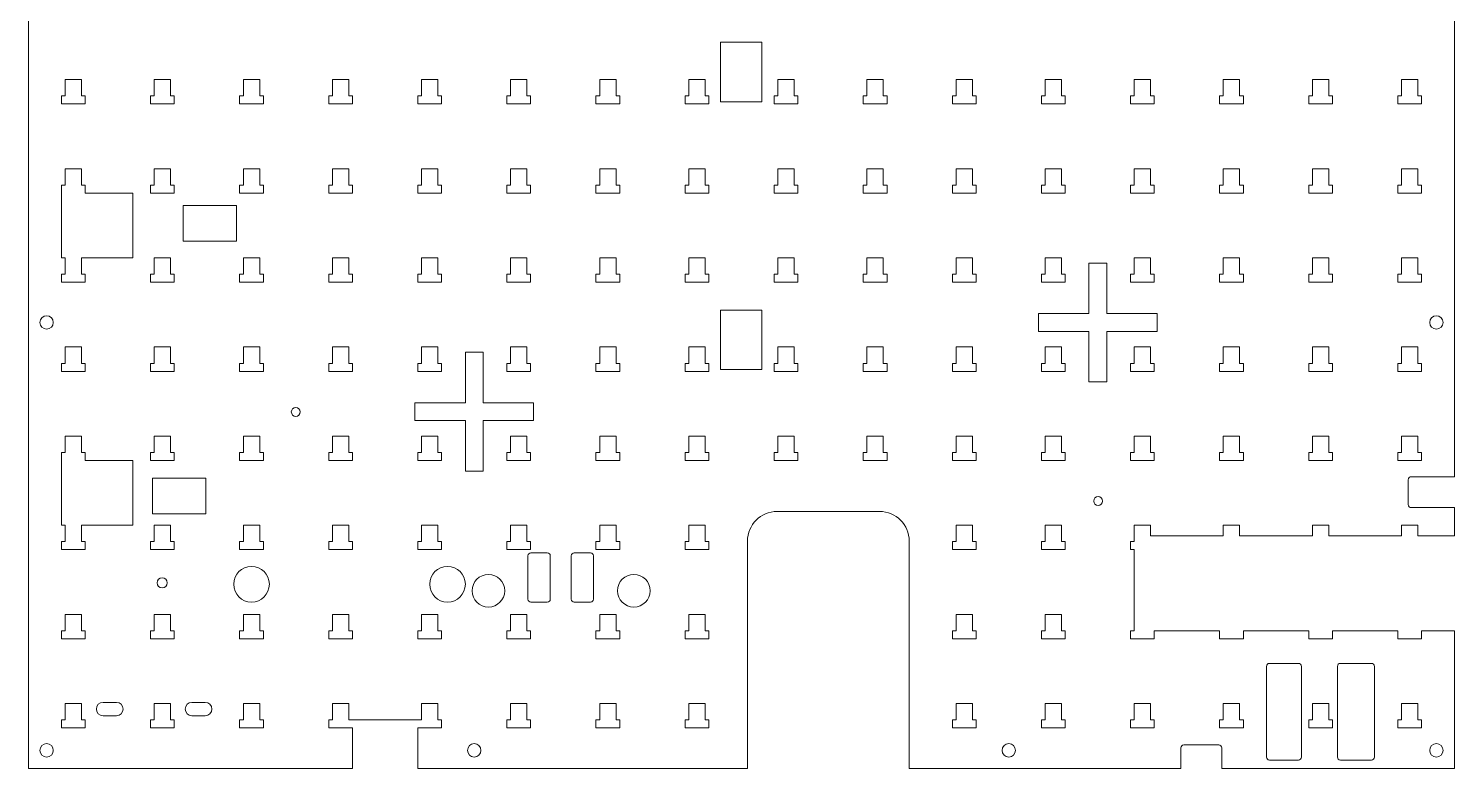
# Model space of a CAD drawing. Header units: millimetres. Extents: x 81 to 1057, y 169 to 680.
# Drawn here: x 576.4 to 1056.6, y 197.4 to 446.4 of the extents above; entities that cross this region are included whole.
import ezdxf

# ---------------------------------------------------------------- set-up
doc = ezdxf.new("R2010")
doc.units = ezdxf.units.MM

msp = doc.modelspace()

# ---------------------------------------------------------------- linework, layer by layer
at = {"color": 7, "linetype": 'Continuous', "lineweight": 15}
for p, q in [((576.433, 677.563), (576.433, 197.363)), ((1056.633, 295.543), (1056.633, 677.563)), ((823.433, 441.779), (809.433, 441.779)), ((809.433, 441.779), (809.433, 421.779)), ((823.433, 421.779), (823.433, 441.779)), ((588.783, 429.213), (594.283, 429.213)), ((588.783, 429.213), (588.783, 423.713)), ((594.283, 429.213), (594.283, 423.713)), ((618.783, 429.213), (624.283, 429.213)), ((618.783, 429.213), (618.783, 423.713)), ((624.283, 429.213), (624.283, 423.713)), ((648.783, 429.213), (654.283, 429.213)), ((648.783, 429.213), (648.783, 423.713)), ((654.283, 429.213), (654.283, 423.713)), ((678.783, 429.213), (684.283, 429.213)), ((678.783, 429.213), (678.783, 423.713)), ((684.283, 429.213), (684.283, 423.713)), ((708.783, 429.213), (714.283, 429.213)), ((708.783, 429.213), (708.783, 423.713)), ((714.283, 429.213), (714.283, 423.713)), ((738.783, 429.213), (744.283, 429.213)), ((738.783, 429.213), (738.783, 423.713)), ((744.283, 429.213), (744.283, 423.713)), ((768.783, 429.213), (774.283, 429.213)), ((768.783, 429.213), (768.783, 423.713)), ((774.283, 429.213), (774.283, 423.713)), ((798.783, 429.213), (804.283, 429.213)), ((798.783, 429.213), (798.783, 423.713)), ((804.283, 429.213), (804.283, 423.713)), ((828.783, 429.213), (834.283, 429.213)), ((828.783, 429.213), (828.783, 423.713)), ((834.283, 429.213), (834.283, 423.713)), ((858.783, 429.213), (864.283, 429.213)), ((858.783, 429.213), (858.783, 423.713)), ((864.283, 429.213), (864.283, 423.713)), ((888.783, 429.213), (894.283, 429.213)), ((888.783, 429.213), (888.783, 423.713)), ((894.283, 429.213), (894.283, 423.713)), ((918.783, 429.213), (924.283, 429.213)), ((918.783, 429.213), (918.783, 423.713)), ((924.283, 429.213), (924.283, 423.713)), ((948.783, 429.213), (954.283, 429.213)), ((948.783, 429.213), (948.783, 423.713)), ((954.283, 429.213), (954.283, 423.713)), ((978.783, 429.213), (984.283, 429.213)), ((978.783, 429.213), (978.783, 423.713)), ((984.283, 429.213), (984.283, 423.713)), ((1008.783, 429.213), (1014.283, 429.213)), ((1008.783, 429.213), (1008.783, 423.713)), ((1014.283, 429.213), (1014.283, 423.713)), ((1038.783, 429.213), (1044.283, 429.213)), ((1038.783, 429.213), (1038.783, 423.713)), ((1044.283, 429.213), (1044.283, 423.713)), ((587.533, 423.713), (588.783, 423.713)), ((587.533, 423.713), (587.533, 421.013)), ((594.283, 423.713), (595.533, 423.713)), ((595.533, 423.713), (595.533, 421.013)), ((617.533, 423.713), (618.783, 423.713)), ((617.533, 423.713), (617.533, 421.013)), ((624.283, 423.713), (625.533, 423.713)), ((625.533, 423.713), (625.533, 421.013)), ((647.533, 423.713), (648.783, 423.713)), ((647.533, 423.713), (647.533, 421.013)), ((654.283, 423.713), (655.533, 423.713)), ((655.533, 423.713), (655.533, 421.013)), ((677.533, 423.713), (678.783, 423.713)), ((677.533, 423.713), (677.533, 421.013)), ((684.283, 423.713), (685.533, 423.713)), ((685.533, 423.713), (685.533, 421.013)), ((707.533, 423.713), (708.783, 423.713)), ((707.533, 423.713), (707.533, 421.013)), ((714.283, 423.713), (715.533, 423.713)), ((715.533, 423.713), (715.533, 421.013)), ((737.533, 423.713), (738.783, 423.713)), ((737.533, 423.713), (737.533, 421.013)), ((744.283, 423.713), (745.533, 423.713)), ((745.533, 423.713), (745.533, 421.013)), ((767.533, 423.713), (768.783, 423.713)), ((767.533, 423.713), (767.533, 421.013)), ((774.283, 423.713), (775.533, 423.713)), ((775.533, 423.713), (775.533, 421.013)), ((797.533, 423.713), (798.783, 423.713)), ((797.533, 423.713), (797.533, 421.013)), ((804.283, 423.713), (805.533, 423.713)), ((805.533, 423.713), (805.533, 421.013)), ((827.533, 423.713), (828.783, 423.713)), ((827.533, 423.713), (827.533, 421.013)), ((834.283, 423.713), (835.533, 423.713)), ((835.533, 423.713), (835.533, 421.013)), ((857.533, 423.713), (858.783, 423.713)), ((857.533, 423.713), (857.533, 421.013)), ((864.283, 423.713), (865.533, 423.713)), ((865.533, 423.713), (865.533, 421.013)), ((887.533, 423.713), (888.783, 423.713)), ((887.533, 423.713), (887.533, 421.013)), ((894.283, 423.713), (895.533, 423.713)), ((895.533, 423.713), (895.533, 421.013)), ((917.533, 423.713), (918.783, 423.713)), ((917.533, 423.713), (917.533, 421.013)), ((924.283, 423.713), (925.533, 423.713)), ((925.533, 423.713), (925.533, 421.013)), ((947.533, 423.713), (948.783, 423.713)), ((947.533, 423.713), (947.533, 421.013)), ((954.283, 423.713), (955.533, 423.713)), ((955.533, 423.713), (955.533, 421.013)), ((977.533, 423.713), (978.783, 423.713)), ((977.533, 423.713), (977.533, 421.013)), ((984.283, 423.713), (985.533, 423.713)), ((985.533, 423.713), (985.533, 421.013)), ((1007.533, 423.713), (1008.783, 423.713)), ((1007.533, 423.713), (1007.533, 421.013)), ((1014.283, 423.713), (1015.533, 423.713)), ((1015.533, 423.713), (1015.533, 421.013)), ((1037.533, 423.713), (1038.783, 423.713)), ((1037.533, 423.713), (1037.533, 421.013)), ((1044.283, 423.713), (1045.533, 423.713)), ((1045.533, 423.713), (1045.533, 421.013)), ((587.533, 421.013), (595.533, 421.013)), ((617.533, 421.013), (625.533, 421.013)), ((647.533, 421.013), (655.533, 421.013)), ((677.533, 421.013), (685.533, 421.013)), ((707.533, 421.013), (715.533, 421.013)), ((737.533, 421.013), (745.533, 421.013)), ((767.533, 421.013), (775.533, 421.013)), ((797.533, 421.013), (805.533, 421.013)), ((809.433, 421.779), (823.433, 421.779)), ((827.533, 421.013), (835.533, 421.013)), ((857.533, 421.013), (865.533, 421.013)), ((887.533, 421.013), (895.533, 421.013)), ((917.533, 421.013), (925.533, 421.013)), ((947.533, 421.013), (955.533, 421.013)), ((977.533, 421.013), (985.533, 421.013)), ((1007.533, 421.013), (1015.533, 421.013)), ((1037.533, 421.013), (1045.533, 421.013)), ((588.783, 399.213), (594.283, 399.213)), ((588.783, 399.213), (588.783, 393.713)), ((594.283, 399.213), (594.283, 393.713)), ((618.783, 399.213), (624.283, 399.213)), ((618.783, 399.213), (618.783, 393.713)), ((624.283, 399.213), (624.283, 393.713)), ((648.783, 399.213), (654.283, 399.213)), ((648.783, 399.213), (648.783, 393.713)), ((654.283, 399.213), (654.283, 393.713)), ((678.783, 399.213), (684.283, 399.213)), ((678.783, 399.213), (678.783, 393.713)), ((684.283, 399.213), (684.283, 393.713)), ((708.783, 399.213), (714.283, 399.213)), ((708.783, 399.213), (708.783, 393.713)), ((714.283, 399.213), (714.283, 393.713)), ((738.783, 399.213), (744.283, 399.213)), ((738.783, 399.213), (738.783, 393.713)), ((744.283, 399.213), (744.283, 393.713)), ((768.783, 399.213), (774.283, 399.213)), ((768.783, 399.213), (768.783, 393.713)), ((774.283, 399.213), (774.283, 393.713)), ((798.783, 399.213), (804.283, 399.213)), ((798.783, 399.213), (798.783, 393.713)), ((804.283, 399.213), (804.283, 393.713)), ((828.783, 399.213), (834.283, 399.213)), ((828.783, 399.213), (828.783, 393.713)), ((834.283, 399.213), (834.283, 393.713)), ((858.783, 399.213), (864.283, 399.213)), ((858.783, 399.213), (858.783, 393.713)), ((864.283, 399.213), (864.283, 393.713)), ((888.783, 399.213), (894.283, 399.213)), ((888.783, 399.213), (888.783, 393.713)), ((894.283, 399.213), (894.283, 393.713)), ((918.783, 399.213), (924.283, 399.213)), ((918.783, 399.213), (918.783, 393.713)), ((924.283, 399.213), (924.283, 393.713)), ((948.783, 399.213), (954.283, 399.213)), ((948.783, 399.213), (948.783, 393.713)), ((954.283, 399.213), (954.283, 393.713)), ((978.783, 399.213), (984.283, 399.213)), ((978.783, 399.213), (978.783, 393.713)), ((984.283, 399.213), (984.283, 393.713)), ((1008.783, 399.213), (1014.283, 399.213)), ((1008.783, 399.213), (1008.783, 393.713)), ((1014.283, 399.213), (1014.283, 393.713)), ((1038.783, 399.213), (1044.283, 399.213)), ((1038.783, 399.213), (1038.783, 393.713)), ((1044.283, 399.213), (1044.283, 393.713)), ((587.533, 393.713), (588.783, 393.713)), ((587.533, 393.713), (587.533, 369.213)), ((594.283, 393.713), (595.533, 393.713)), ((595.533, 393.713), (595.533, 391.013)), ((611.533, 391.013), (595.533, 391.013)), ((611.533, 369.213), (611.533, 391.013)), ((617.533, 393.713), (618.783, 393.713)), ((617.533, 393.713), (617.533, 391.013)), ((617.533, 391.013), (625.533, 391.013)), ((624.283, 393.713), (625.533, 393.713)), ((625.533, 393.713), (625.533, 391.013)), ((647.533, 393.713), (648.783, 393.713)), ((647.533, 393.713), (647.533, 391.013)), ((647.533, 391.013), (655.533, 391.013)), ((654.283, 393.713), (655.533, 393.713)), ((655.533, 393.713), (655.533, 391.013)), ((677.533, 393.713), (678.783, 393.713)), ((677.533, 393.713), (677.533, 391.013)), ((677.533, 391.013), (685.533, 391.013)), ((684.283, 393.713), (685.533, 393.713)), ((685.533, 393.713), (685.533, 391.013)), ((707.533, 393.713), (708.783, 393.713)), ((707.533, 393.713), (707.533, 391.013)), ((707.533, 391.013), (715.533, 391.013)), ((714.283, 393.713), (715.533, 393.713)), ((715.533, 393.713), (715.533, 391.013)), ((737.533, 393.713), (738.783, 393.713)), ((737.533, 393.713), (737.533, 391.013)), ((737.533, 391.013), (745.533, 391.013)), ((744.283, 393.713), (745.533, 393.713)), ((745.533, 393.713), (745.533, 391.013)), ((767.533, 393.713), (768.783, 393.713)), ((767.533, 393.713), (767.533, 391.013)), ((767.533, 391.013), (775.533, 391.013)), ((774.283, 393.713), (775.533, 393.713)), ((775.533, 393.713), (775.533, 391.013)), ((797.533, 393.713), (798.783, 393.713)), ((797.533, 393.713), (797.533, 391.013)), ((797.533, 391.013), (805.533, 391.013)), ((804.283, 393.713), (805.533, 393.713)), ((805.533, 393.713), (805.533, 391.013)), ((827.533, 393.713), (828.783, 393.713)), ((827.533, 393.713), (827.533, 391.013)), ((827.533, 391.013), (835.533, 391.013)), ((834.283, 393.713), (835.533, 393.713)), ((835.533, 393.713), (835.533, 391.013)), ((857.533, 393.713), (858.783, 393.713)), ((857.533, 393.713), (857.533, 391.013)), ((857.533, 391.013), (865.533, 391.013)), ((864.283, 393.713), (865.533, 393.713)), ((865.533, 393.713), (865.533, 391.013)), ((887.533, 393.713), (888.783, 393.713)), ((887.533, 393.713), (887.533, 391.013)), ((887.533, 391.013), (895.533, 391.013)), ((894.283, 393.713), (895.533, 393.713)), ((895.533, 393.713), (895.533, 391.013)), ((917.533, 393.713), (918.783, 393.713)), ((917.533, 393.713), (917.533, 391.013)), ((917.533, 391.013), (925.533, 391.013)), ((924.283, 393.713), (925.533, 393.713)), ((925.533, 393.713), (925.533, 391.013)), ((947.533, 393.713), (948.783, 393.713)), ((947.533, 393.713), (947.533, 391.013)), ((947.533, 391.013), (955.533, 391.013)), ((954.283, 393.713), (955.533, 393.713)), ((955.533, 393.713), (955.533, 391.013)), ((977.533, 393.713), (978.783, 393.713)), ((977.533, 393.713), (977.533, 391.013)), ((977.533, 391.013), (985.533, 391.013)), ((984.283, 393.713), (985.533, 393.713)), ((985.533, 393.713), (985.533, 391.013)), ((1007.533, 393.713), (1008.783, 393.713)), ((1007.533, 393.713), (1007.533, 391.013)), ((1007.533, 391.013), (1015.533, 391.013)), ((1014.283, 393.713), (1015.533, 393.713)), ((1015.533, 393.713), (1015.533, 391.013)), ((1037.533, 393.713), (1038.783, 393.713)), ((1037.533, 393.713), (1037.533, 391.013)), ((1037.533, 391.013), (1045.533, 391.013)), ((1044.283, 393.713), (1045.533, 393.713)), ((1045.533, 393.713), (1045.533, 391.013)), ((646.526, 386.873), (628.526, 386.873)), ((628.526, 386.873), (628.526, 374.873)), ((646.526, 374.873), (646.526, 386.873)), ((628.526, 374.873), (646.526, 374.873)), ((587.533, 369.213), (588.783, 369.213)), ((588.783, 369.213), (588.783, 363.713)), ((594.283, 369.213), (594.283, 363.713)), ((594.283, 369.213), (611.533, 369.213)), ((618.783, 369.213), (624.283, 369.213)), ((618.783, 369.213), (618.783, 363.713)), ((624.283, 369.213), (624.283, 363.713)), ((648.783, 369.213), (654.283, 369.213)), ((648.783, 369.213), (648.783, 363.713)), ((654.283, 369.213), (654.283, 363.713)), ((678.783, 369.213), (684.283, 369.213)), ((678.783, 369.213), (678.783, 363.713)), ((684.283, 369.213), (684.283, 363.713)), ((708.783, 369.213), (714.283, 369.213)), ((708.783, 369.213), (708.783, 363.713)), ((714.283, 369.213), (714.283, 363.713)), ((738.783, 369.213), (744.283, 369.213)), ((738.783, 369.213), (738.783, 363.713)), ((744.283, 369.213), (744.283, 363.713)), ((768.783, 369.213), (774.283, 369.213)), ((768.783, 369.213), (768.783, 363.713)), ((774.283, 369.213), (774.283, 363.713)), ((798.783, 369.213), (804.283, 369.213)), ((798.783, 369.213), (798.783, 363.713)), ((804.283, 369.213), (804.283, 363.713)), ((828.783, 369.213), (834.283, 369.213)), ((828.783, 369.213), (828.783, 363.713)), ((834.283, 369.213), (834.283, 363.713)), ((858.783, 369.213), (864.283, 369.213)), ((858.783, 369.213), (858.783, 363.713)), ((864.283, 369.213), (864.283, 363.713)), ((888.783, 369.213), (894.283, 369.213)), ((888.783, 369.213), (888.783, 363.713)), ((894.283, 369.213), (894.283, 363.713)), ((918.783, 369.213), (924.283, 369.213)), ((918.783, 369.213), (918.783, 363.713)), ((924.283, 369.213), (924.283, 363.713)), ((939.533, 367.463), (933.533, 367.463)), ((933.533, 367.463), (933.533, 350.463)), ((939.533, 350.463), (939.533, 367.463)), ((948.783, 369.213), (954.283, 369.213)), ((948.783, 369.213), (948.783, 363.713)), ((954.283, 369.213), (954.283, 363.713)), ((978.783, 369.213), (984.283, 369.213)), ((978.783, 369.213), (978.783, 363.713)), ((984.283, 369.213), (984.283, 363.713)), ((1008.783, 369.213), (1014.283, 369.213)), ((1008.783, 369.213), (1008.783, 363.713)), ((1014.283, 369.213), (1014.283, 363.713)), ((1038.783, 369.213), (1044.283, 369.213)), ((1038.783, 369.213), (1038.783, 363.713)), ((1044.283, 369.213), (1044.283, 363.713)), ((587.533, 363.713), (588.783, 363.713)), ((587.533, 363.713), (587.533, 361.013)), ((587.533, 361.013), (595.533, 361.013)), ((594.283, 363.713), (595.533, 363.713)), ((595.533, 363.713), (595.533, 361.013)), ((617.533, 363.713), (618.783, 363.713)), ((617.533, 363.713), (617.533, 361.013)), ((617.533, 361.013), (625.533, 361.013)), ((624.283, 363.713), (625.533, 363.713)), ((625.533, 363.713), (625.533, 361.013)), ((647.533, 363.713), (648.783, 363.713)), ((647.533, 363.713), (647.533, 361.013)), ((647.533, 361.013), (655.533, 361.013)), ((654.283, 363.713), (655.533, 363.713)), ((655.533, 363.713), (655.533, 361.013)), ((677.533, 363.713), (678.783, 363.713)), ((677.533, 363.713), (677.533, 361.013)), ((677.533, 361.013), (685.533, 361.013)), ((684.283, 363.713), (685.533, 363.713)), ((685.533, 363.713), (685.533, 361.013)), ((707.533, 363.713), (708.783, 363.713)), ((707.533, 363.713), (707.533, 361.013)), ((707.533, 361.013), (715.533, 361.013)), ((714.283, 363.713), (715.533, 363.713)), ((715.533, 363.713), (715.533, 361.013)), ((737.533, 363.713), (738.783, 363.713)), ((737.533, 363.713), (737.533, 361.013)), ((737.533, 361.013), (745.533, 361.013)), ((744.283, 363.713), (745.533, 363.713)), ((745.533, 363.713), (745.533, 361.013)), ((767.533, 363.713), (768.783, 363.713)), ((767.533, 363.713), (767.533, 361.013)), ((767.533, 361.013), (775.533, 361.013)), ((774.283, 363.713), (775.533, 363.713)), ((775.533, 363.713), (775.533, 361.013)), ((797.533, 363.713), (798.783, 363.713)), ((797.533, 363.713), (797.533, 361.013)), ((797.533, 361.013), (805.533, 361.013)), ((804.283, 363.713), (805.533, 363.713)), ((805.533, 363.713), (805.533, 361.013)), ((827.533, 363.713), (828.783, 363.713)), ((827.533, 363.713), (827.533, 361.013)), ((827.533, 361.013), (835.533, 361.013)), ((834.283, 363.713), (835.533, 363.713)), ((835.533, 363.713), (835.533, 361.013)), ((857.533, 363.713), (858.783, 363.713)), ((857.533, 363.713), (857.533, 361.013)), ((857.533, 361.013), (865.533, 361.013)), ((864.283, 363.713), (865.533, 363.713)), ((865.533, 363.713), (865.533, 361.013)), ((887.533, 363.713), (888.783, 363.713)), ((887.533, 363.713), (887.533, 361.013)), ((887.533, 361.013), (895.533, 361.013)), ((894.283, 363.713), (895.533, 363.713)), ((895.533, 363.713), (895.533, 361.013)), ((917.533, 363.713), (918.783, 363.713)), ((917.533, 363.713), (917.533, 361.013)), ((917.533, 361.013), (925.533, 361.013)), ((924.283, 363.713), (925.533, 363.713)), ((925.533, 363.713), (925.533, 361.013)), ((947.533, 363.713), (948.783, 363.713)), ((947.533, 363.713), (947.533, 361.013)), ((947.533, 361.013), (955.533, 361.013)), ((954.283, 363.713), (955.533, 363.713)), ((955.533, 363.713), (955.533, 361.013)), ((977.533, 363.713), (978.783, 363.713)), ((977.533, 363.713), (977.533, 361.013)), ((977.533, 361.013), (985.533, 361.013)), ((984.283, 363.713), (985.533, 363.713)), ((985.533, 363.713), (985.533, 361.013)), ((1007.533, 363.713), (1008.783, 363.713)), ((1007.533, 363.713), (1007.533, 361.013)), ((1007.533, 361.013), (1015.533, 361.013)), ((1014.283, 363.713), (1015.533, 363.713)), ((1015.533, 363.713), (1015.533, 361.013)), ((1037.533, 363.713), (1038.783, 363.713)), ((1037.533, 363.713), (1037.533, 361.013)), ((1037.533, 361.013), (1045.533, 361.013)), ((1044.283, 363.713), (1045.533, 363.713)), ((1045.533, 363.713), (1045.533, 361.013)), ((823.433, 351.609), (809.433, 351.609)), ((809.433, 351.609), (809.433, 331.609)), ((823.433, 331.609), (823.433, 351.609)), ((933.533, 350.463), (916.533, 350.463)), ((916.533, 350.463), (916.533, 344.463)), ((956.533, 350.463), (939.533, 350.463)), ((956.533, 344.463), (956.533, 350.463)), ((916.533, 344.463), (933.533, 344.463)), ((933.533, 344.463), (933.533, 327.463)), ((939.533, 327.463), (939.533, 344.463)), ((939.533, 344.463), (956.533, 344.463)), ((588.783, 339.213), (594.283, 339.213)), ((588.783, 339.213), (588.783, 333.713)), ((594.283, 339.213), (594.283, 333.713)), ((618.783, 339.213), (624.283, 339.213)), ((618.783, 339.213), (618.783, 333.713)), ((624.283, 339.213), (624.283, 333.713)), ((648.783, 339.213), (654.283, 339.213)), ((648.783, 339.213), (648.783, 333.713)), ((654.283, 339.213), (654.283, 333.713)), ((678.783, 339.213), (684.283, 339.213)), ((678.783, 339.213), (678.783, 333.713)), ((684.283, 339.213), (684.283, 333.713)), ((708.783, 339.213), (714.283, 339.213)), ((708.783, 339.213), (708.783, 333.713)), ((714.283, 339.213), (714.283, 333.713)), ((729.533, 337.463), (723.533, 337.463)), ((723.533, 337.463), (723.533, 320.463)), ((729.533, 320.463), (729.533, 337.463)), ((738.783, 339.213), (744.283, 339.213)), ((738.783, 339.213), (738.783, 333.713)), ((744.283, 339.213), (744.283, 333.713)), ((768.783, 339.213), (774.283, 339.213)), ((768.783, 339.213), (768.783, 333.713)), ((774.283, 339.213), (774.283, 333.713)), ((798.783, 339.213), (804.283, 339.213)), ((798.783, 339.213), (798.783, 333.713)), ((804.283, 339.213), (804.283, 333.713)), ((828.783, 339.213), (834.283, 339.213)), ((828.783, 339.213), (828.783, 333.713)), ((834.283, 339.213), (834.283, 333.713)), ((858.783, 339.213), (864.283, 339.213)), ((858.783, 339.213), (858.783, 333.713)), ((864.283, 339.213), (864.283, 333.713)), ((888.783, 339.213), (894.283, 339.213)), ((888.783, 339.213), (888.783, 333.713)), ((894.283, 339.213), (894.283, 333.713)), ((918.783, 339.213), (924.283, 339.213)), ((918.783, 339.213), (918.783, 333.713)), ((924.283, 339.213), (924.283, 333.713)), ((948.783, 339.213), (954.283, 339.213)), ((948.783, 339.213), (948.783, 333.713)), ((954.283, 339.213), (954.283, 333.713)), ((978.783, 339.213), (984.283, 339.213)), ((978.783, 339.213), (978.783, 333.713)), ((984.283, 339.213), (984.283, 333.713)), ((1008.783, 339.213), (1014.283, 339.213)), ((1008.783, 339.213), (1008.783, 333.713)), ((1014.283, 339.213), (1014.283, 333.713)), ((1038.783, 339.213), (1044.283, 339.213)), ((1038.783, 339.213), (1038.783, 333.713)), ((1044.283, 339.213), (1044.283, 333.713)), ((587.533, 333.713), (588.783, 333.713)), ((587.533, 333.713), (587.533, 331.013)), ((594.283, 333.713), (595.533, 333.713)), ((595.533, 333.713), (595.533, 331.013)), ((617.533, 333.713), (618.783, 333.713)), ((617.533, 333.713), (617.533, 331.013)), ((624.283, 333.713), (625.533, 333.713)), ((625.533, 333.713), (625.533, 331.013)), ((647.533, 333.713), (648.783, 333.713)), ((647.533, 333.713), (647.533, 331.013)), ((654.283, 333.713), (655.533, 333.713)), ((655.533, 333.713), (655.533, 331.013)), ((677.533, 333.713), (678.783, 333.713)), ((677.533, 333.713), (677.533, 331.013)), ((684.283, 333.713), (685.533, 333.713)), ((685.533, 333.713), (685.533, 331.013)), ((707.533, 333.713), (708.783, 333.713)), ((707.533, 333.713), (707.533, 331.013)), ((714.283, 333.713), (715.533, 333.713)), ((715.533, 333.713), (715.533, 331.013)), ((737.533, 333.713), (738.783, 333.713)), ((737.533, 333.713), (737.533, 331.013)), ((744.283, 333.713), (745.533, 333.713)), ((745.533, 333.713), (745.533, 331.013)), ((767.533, 333.713), (768.783, 333.713)), ((767.533, 333.713), (767.533, 331.013)), ((774.283, 333.713), (775.533, 333.713)), ((775.533, 333.713), (775.533, 331.013)), ((797.533, 333.713), (798.783, 333.713)), ((797.533, 333.713), (797.533, 331.013)), ((804.283, 333.713), (805.533, 333.713)), ((805.533, 333.713), (805.533, 331.013)), ((809.433, 331.609), (823.433, 331.609)), ((827.533, 333.713), (828.783, 333.713)), ((827.533, 333.713), (827.533, 331.013)), ((834.283, 333.713), (835.533, 333.713)), ((835.533, 333.713), (835.533, 331.013)), ((857.533, 333.713), (858.783, 333.713)), ((857.533, 333.713), (857.533, 331.013)), ((864.283, 333.713), (865.533, 333.713)), ((865.533, 333.713), (865.533, 331.013)), ((887.533, 333.713), (888.783, 333.713)), ((887.533, 333.713), (887.533, 331.013)), ((894.283, 333.713), (895.533, 333.713)), ((895.533, 333.713), (895.533, 331.013)), ((917.533, 333.713), (918.783, 333.713)), ((917.533, 333.713), (917.533, 331.013)), ((924.283, 333.713), (925.533, 333.713)), ((925.533, 333.713), (925.533, 331.013)), ((947.533, 333.713), (948.783, 333.713)), ((947.533, 333.713), (947.533, 331.013)), ((954.283, 333.713), (955.533, 333.713)), ((955.533, 333.713), (955.533, 331.013)), ((977.533, 333.713), (978.783, 333.713)), ((977.533, 333.713), (977.533, 331.013)), ((984.283, 333.713), (985.533, 333.713)), ((985.533, 333.713), (985.533, 331.013)), ((1007.533, 333.713), (1008.783, 333.713)), ((1007.533, 333.713), (1007.533, 331.013)), ((1014.283, 333.713), (1015.533, 333.713)), ((1015.533, 333.713), (1015.533, 331.013)), ((1037.533, 333.713), (1038.783, 333.713)), ((1037.533, 333.713), (1037.533, 331.013)), ((1044.283, 333.713), (1045.533, 333.713)), ((1045.533, 333.713), (1045.533, 331.013)), ((587.533, 331.013), (595.533, 331.013)), ((617.533, 331.013), (625.533, 331.013)), ((647.533, 331.013), (655.533, 331.013)), ((677.533, 331.013), (685.533, 331.013)), ((707.533, 331.013), (715.533, 331.013)), ((737.533, 331.013), (745.533, 331.013)), ((767.533, 331.013), (775.533, 331.013)), ((797.533, 331.013), (805.533, 331.013)), ((827.533, 331.013), (835.533, 331.013)), ((857.533, 331.013), (865.533, 331.013)), ((887.533, 331.013), (895.533, 331.013)), ((917.533, 331.013), (925.533, 331.013)), ((933.533, 327.463), (939.533, 327.463)), ((947.533, 331.013), (955.533, 331.013)), ((977.533, 331.013), (985.533, 331.013)), ((1007.533, 331.013), (1015.533, 331.013)), ((1037.533, 331.013), (1045.533, 331.013)), ((723.533, 320.463), (706.533, 320.463)), ((706.533, 320.463), (706.533, 314.463)), ((746.533, 320.463), (729.533, 320.463)), ((746.533, 314.463), (746.533, 320.463)), ((706.533, 314.463), (723.533, 314.463)), ((723.533, 314.463), (723.533, 297.463)), ((729.533, 297.463), (729.533, 314.463)), ((729.533, 314.463), (746.533, 314.463)), ((588.783, 309.213), (594.283, 309.213)), ((588.783, 309.213), (588.783, 303.713)), ((594.283, 309.213), (594.283, 303.713)), ((618.783, 309.213), (624.283, 309.213)), ((618.783, 309.213), (618.783, 303.713)), ((624.283, 309.213), (624.283, 303.713)), ((648.783, 309.213), (654.283, 309.213)), ((648.783, 309.213), (648.783, 303.713)), ((654.283, 309.213), (654.283, 303.713)), ((678.783, 309.213), (684.283, 309.213)), ((678.783, 309.213), (678.783, 303.713)), ((684.283, 309.213), (684.283, 303.713)), ((708.783, 309.213), (714.283, 309.213)), ((708.783, 309.213), (708.783, 303.713)), ((714.283, 309.213), (714.283, 303.713)), ((738.783, 309.213), (744.283, 309.213)), ((738.783, 309.213), (738.783, 303.713)), ((744.283, 309.213), (744.283, 303.713)), ((768.783, 309.213), (774.283, 309.213)), ((768.783, 309.213), (768.783, 303.713)), ((774.283, 309.213), (774.283, 303.713)), ((798.783, 309.213), (804.283, 309.213)), ((798.783, 309.213), (798.783, 303.713)), ((804.283, 309.213), (804.283, 303.713)), ((828.783, 309.213), (834.283, 309.213)), ((828.783, 309.213), (828.783, 303.713)), ((834.283, 309.213), (834.283, 303.713)), ((858.783, 309.213), (864.283, 309.213)), ((858.783, 309.213), (858.783, 303.713)), ((864.283, 309.213), (864.283, 303.713)), ((888.783, 309.213), (894.283, 309.213)), ((888.783, 309.213), (888.783, 303.713)), ((894.283, 309.213), (894.283, 303.713)), ((918.783, 309.213), (924.283, 309.213)), ((918.783, 309.213), (918.783, 303.713)), ((924.283, 309.213), (924.283, 303.713)), ((948.783, 309.213), (954.283, 309.213)), ((948.783, 309.213), (948.783, 303.713)), ((954.283, 309.213), (954.283, 303.713)), ((978.783, 309.213), (984.283, 309.213)), ((978.783, 309.213), (978.783, 303.713)), ((984.283, 309.213), (984.283, 303.713)), ((1008.783, 309.213), (1014.283, 309.213)), ((1008.783, 309.213), (1008.783, 303.713)), ((1014.283, 309.213), (1014.283, 303.713)), ((1038.783, 309.213), (1044.283, 309.213)), ((1038.783, 309.213), (1038.783, 303.713)), ((1044.283, 309.213), (1044.283, 303.713)), ((587.533, 303.713), (588.783, 303.713)), ((587.533, 303.713), (587.533, 279.213)), ((594.283, 303.713), (595.533, 303.713)), ((595.533, 303.713), (595.533, 301.013)), ((617.533, 303.713), (618.783, 303.713)), ((617.533, 303.713), (617.533, 301.013)), ((624.283, 303.713), (625.533, 303.713)), ((625.533, 303.713), (625.533, 301.013)), ((647.533, 303.713), (648.783, 303.713)), ((647.533, 303.713), (647.533, 301.013)), ((654.283, 303.713), (655.533, 303.713)), ((655.533, 303.713), (655.533, 301.013)), ((677.533, 303.713), (678.783, 303.713)), ((677.533, 303.713), (677.533, 301.013)), ((684.283, 303.713), (685.533, 303.713)), ((685.533, 303.713), (685.533, 301.013)), ((707.533, 303.713), (708.783, 303.713)), ((707.533, 303.713), (707.533, 301.013)), ((714.283, 303.713), (715.533, 303.713)), ((715.533, 303.713), (715.533, 301.013)), ((737.533, 303.713), (738.783, 303.713)), ((737.533, 303.713), (737.533, 301.013)), ((744.283, 303.713), (745.533, 303.713)), ((745.533, 303.713), (745.533, 301.013)), ((767.533, 303.713), (768.783, 303.713)), ((767.533, 303.713), (767.533, 301.013)), ((774.283, 303.713), (775.533, 303.713)), ((775.533, 303.713), (775.533, 301.013)), ((797.533, 303.713), (798.783, 303.713)), ((797.533, 303.713), (797.533, 301.013)), ((804.283, 303.713), (805.533, 303.713)), ((805.533, 303.713), (805.533, 301.013)), ((827.533, 303.713), (828.783, 303.713)), ((827.533, 303.713), (827.533, 301.013)), ((834.283, 303.713), (835.533, 303.713)), ((835.533, 303.713), (835.533, 301.013)), ((857.533, 303.713), (858.783, 303.713)), ((857.533, 303.713), (857.533, 301.013)), ((864.283, 303.713), (865.533, 303.713)), ((865.533, 303.713), (865.533, 301.013)), ((887.533, 303.713), (888.783, 303.713)), ((887.533, 303.713), (887.533, 301.013)), ((894.283, 303.713), (895.533, 303.713)), ((895.533, 303.713), (895.533, 301.013)), ((917.533, 303.713), (918.783, 303.713)), ((917.533, 303.713), (917.533, 301.013)), ((924.283, 303.713), (925.533, 303.713)), ((925.533, 303.713), (925.533, 301.013)), ((947.533, 303.713), (948.783, 303.713)), ((947.533, 303.713), (947.533, 301.013)), ((954.283, 303.713), (955.533, 303.713)), ((955.533, 303.713), (955.533, 301.013)), ((977.533, 303.713), (978.783, 303.713)), ((977.533, 303.713), (977.533, 301.013)), ((984.283, 303.713), (985.533, 303.713)), ((985.533, 303.713), (985.533, 301.013)), ((1007.533, 303.713), (1008.783, 303.713)), ((1007.533, 303.713), (1007.533, 301.013)), ((1014.283, 303.713), (1015.533, 303.713)), ((1015.533, 303.713), (1015.533, 301.013)), ((1037.533, 303.713), (1038.783, 303.713)), ((1037.533, 303.713), (1037.533, 301.013)), ((1044.283, 303.713), (1045.533, 303.713)), ((1045.533, 303.713), (1045.533, 301.013)), ((611.533, 301.013), (595.533, 301.013)), ((611.533, 279.213), (611.533, 301.013)), ((617.533, 301.013), (625.533, 301.013)), ((647.533, 301.013), (655.533, 301.013)), ((677.533, 301.013), (685.533, 301.013)), ((707.533, 301.013), (715.533, 301.013)), ((737.533, 301.013), (745.533, 301.013)), ((767.533, 301.013), (775.533, 301.013)), ((797.533, 301.013), (805.533, 301.013)), ((827.533, 301.013), (835.533, 301.013)), ((857.533, 301.013), (865.533, 301.013)), ((887.533, 301.013), (895.533, 301.013)), ((917.533, 301.013), (925.533, 301.013)), ((947.533, 301.013), (955.533, 301.013)), ((977.533, 301.013), (985.533, 301.013)), ((1007.533, 301.013), (1015.533, 301.013)), ((1037.533, 301.013), (1045.533, 301.013)), ((636.133, 295.013), (618.133, 295.013)), ((618.133, 295.013), (618.133, 283.013)), ((636.133, 283.013), (636.133, 295.013)), ((723.533, 297.463), (729.533, 297.463)), ((1041.051, 294.543), (1041.051, 286.156)), ((1056.633, 295.543), (1042.051, 295.543)), ((863.026, 283.863), (828.526, 283.863)), ((1042.051, 285.156), (1056.633, 285.156)), ((1056.633, 275.713), (1056.633, 285.156)), ((587.533, 279.213), (588.783, 279.213)), ((588.783, 279.213), (588.783, 273.713)), ((594.283, 279.213), (594.283, 273.713)), ((594.283, 279.213), (611.533, 279.213)), ((618.133, 283.013), (636.133, 283.013)), ((618.783, 279.213), (624.283, 279.213)), ((618.783, 279.213), (618.783, 273.713)), ((624.283, 279.213), (624.283, 273.713)), ((648.783, 279.213), (654.283, 279.213)), ((648.783, 279.213), (648.783, 273.713)), ((654.283, 279.213), (654.283, 273.713)), ((678.783, 279.213), (684.283, 279.213)), ((678.783, 279.213), (678.783, 273.713)), ((684.283, 279.213), (684.283, 273.713)), ((708.783, 279.213), (714.283, 279.213)), ((708.783, 279.213), (708.783, 273.713)), ((714.283, 279.213), (714.283, 273.713)), ((738.783, 279.213), (744.283, 279.213)), ((738.783, 279.213), (738.783, 273.713)), ((744.283, 279.213), (744.283, 273.713)), ((768.783, 279.213), (774.283, 279.213)), ((768.783, 279.213), (768.783, 273.713)), ((774.283, 279.213), (774.283, 273.713)), ((798.783, 279.213), (804.283, 279.213)), ((798.783, 279.213), (798.783, 273.713)), ((804.283, 279.213), (804.283, 273.713)), ((888.783, 279.213), (894.283, 279.213)), ((888.783, 279.213), (888.783, 273.713)), ((894.283, 279.213), (894.283, 273.713)), ((918.783, 279.213), (924.283, 279.213)), ((918.783, 279.213), (918.783, 273.713)), ((924.283, 279.213), (924.283, 273.713)), ((948.783, 279.213), (954.283, 279.213)), ((948.783, 279.213), (948.783, 273.713)), ((954.283, 279.213), (954.283, 275.713)), ((978.783, 279.213), (984.283, 279.213)), ((978.783, 279.213), (978.783, 275.713)), ((984.283, 279.213), (984.283, 275.713)), ((1008.783, 279.213), (1014.283, 279.213)), ((1008.783, 279.213), (1008.783, 275.713)), ((1014.283, 279.213), (1014.283, 275.713)), ((1038.783, 279.213), (1044.283, 279.213)), ((1038.783, 279.213), (1038.783, 275.713)), ((1044.283, 279.213), (1044.283, 275.713)), ((818.526, 273.863), (818.526, 197.363)), ((873.026, 197.363), (873.026, 273.863)), ((978.783, 275.713), (954.283, 275.713)), ((1008.783, 275.713), (984.283, 275.713)), ((1038.783, 275.713), (1014.283, 275.713)), ((1056.633, 275.713), (1044.283, 275.713)), ((587.533, 273.713), (588.783, 273.713)), ((587.533, 273.713), (587.533, 271.013)), ((587.533, 271.013), (595.533, 271.013)), ((594.283, 273.713), (595.533, 273.713)), ((595.533, 273.713), (595.533, 271.013)), ((617.533, 273.713), (618.783, 273.713)), ((617.533, 273.713), (617.533, 271.013)), ((617.533, 271.013), (625.533, 271.013)), ((624.283, 273.713), (625.533, 273.713)), ((625.533, 273.713), (625.533, 271.013)), ((647.533, 273.713), (648.783, 273.713)), ((647.533, 273.713), (647.533, 271.013)), ((647.533, 271.013), (655.533, 271.013)), ((654.283, 273.713), (655.533, 273.713)), ((655.533, 273.713), (655.533, 271.013)), ((677.533, 273.713), (678.783, 273.713)), ((677.533, 273.713), (677.533, 271.013)), ((677.533, 271.013), (685.533, 271.013)), ((684.283, 273.713), (685.533, 273.713)), ((685.533, 273.713), (685.533, 271.013)), ((707.533, 273.713), (708.783, 273.713)), ((707.533, 273.713), (707.533, 271.013)), ((707.533, 271.013), (715.533, 271.013)), ((714.283, 273.713), (715.533, 273.713)), ((715.533, 273.713), (715.533, 271.013)), ((737.533, 273.713), (738.783, 273.713)), ((737.533, 273.713), (737.533, 271.013)), ((737.533, 271.013), (745.533, 271.013)), ((744.283, 273.713), (745.533, 273.713)), ((744.625, 268.949), (744.625, 254.331)), ((745.533, 273.713), (745.533, 271.013)), ((751.124, 269.949), (745.625, 269.949)), ((752.124, 254.331), (752.124, 268.949)), ((759.197, 268.949), (759.197, 254.331)), ((765.696, 269.949), (760.197, 269.949)), ((766.696, 254.331), (766.696, 268.949)), ((767.533, 273.713), (768.783, 273.713)), ((767.533, 273.713), (767.533, 271.013)), ((767.533, 271.013), (775.533, 271.013)), ((774.283, 273.713), (775.533, 273.713)), ((775.533, 273.713), (775.533, 271.013)), ((797.533, 273.713), (798.783, 273.713)), ((797.533, 273.713), (797.533, 271.013)), ((797.533, 271.013), (805.533, 271.013)), ((804.283, 273.713), (805.533, 273.713)), ((805.533, 273.713), (805.533, 271.013)), ((887.533, 273.713), (888.783, 273.713)), ((887.533, 273.713), (887.533, 271.013)), ((887.533, 271.013), (895.533, 271.013)), ((894.283, 273.713), (895.533, 273.713)), ((895.533, 273.713), (895.533, 271.013)), ((917.533, 273.713), (918.783, 273.713)), ((917.533, 273.713), (917.533, 271.013)), ((917.533, 271.013), (925.533, 271.013)), ((924.283, 273.713), (925.533, 273.713)), ((925.533, 273.713), (925.533, 271.013)), ((947.533, 273.713), (948.783, 273.713)), ((947.533, 273.713), (947.533, 271.013)), ((947.533, 271.013), (948.783, 271.013)), ((948.783, 271.013), (948.783, 243.713)), ((745.625, 253.331), (751.124, 253.331)), ((760.197, 253.331), (765.696, 253.331)), ((588.783, 249.213), (594.283, 249.213)), ((588.783, 249.213), (588.783, 243.713)), ((594.283, 249.213), (594.283, 243.713)), ((618.783, 249.213), (624.283, 249.213)), ((618.783, 249.213), (618.783, 243.713)), ((624.283, 249.213), (624.283, 243.713)), ((648.783, 249.213), (654.283, 249.213)), ((648.783, 249.213), (648.783, 243.713)), ((654.283, 249.213), (654.283, 243.713)), ((678.783, 249.213), (684.283, 249.213)), ((678.783, 249.213), (678.783, 243.713)), ((684.283, 249.213), (684.283, 243.713)), ((708.783, 249.213), (714.283, 249.213)), ((708.783, 249.213), (708.783, 243.713)), ((714.283, 249.213), (714.283, 243.713)), ((738.783, 249.213), (744.283, 249.213)), ((738.783, 249.213), (738.783, 243.713)), ((744.283, 249.213), (744.283, 243.713)), ((768.783, 249.213), (774.283, 249.213)), ((768.783, 249.213), (768.783, 243.713)), ((774.283, 249.213), (774.283, 243.713)), ((798.783, 249.213), (804.283, 249.213)), ((798.783, 249.213), (798.783, 243.713)), ((804.283, 249.213), (804.283, 243.713)), ((888.783, 249.213), (894.283, 249.213)), ((888.783, 249.213), (888.783, 243.713)), ((894.283, 249.213), (894.283, 243.713)), ((918.783, 249.213), (924.283, 249.213)), ((918.783, 249.213), (918.783, 243.713)), ((924.283, 249.213), (924.283, 243.713)), ((587.533, 243.713), (588.783, 243.713)), ((587.533, 243.713), (587.533, 241.013)), ((587.533, 241.013), (595.533, 241.013)), ((594.283, 243.713), (595.533, 243.713)), ((595.533, 243.713), (595.533, 241.013)), ((617.533, 243.713), (618.783, 243.713)), ((617.533, 243.713), (617.533, 241.013)), ((617.533, 241.013), (625.533, 241.013)), ((624.283, 243.713), (625.533, 243.713)), ((625.533, 243.713), (625.533, 241.013)), ((647.533, 243.713), (648.783, 243.713)), ((647.533, 243.713), (647.533, 241.013)), ((647.533, 241.013), (655.533, 241.013)), ((654.283, 243.713), (655.533, 243.713)), ((655.533, 243.713), (655.533, 241.013)), ((677.533, 243.713), (678.783, 243.713)), ((677.533, 243.713), (677.533, 241.013)), ((677.533, 241.013), (685.533, 241.013)), ((684.283, 243.713), (685.533, 243.713)), ((685.533, 243.713), (685.533, 241.013)), ((707.533, 243.713), (708.783, 243.713)), ((707.533, 243.713), (707.533, 241.013)), ((707.533, 241.013), (715.533, 241.013)), ((714.283, 243.713), (715.533, 243.713)), ((715.533, 243.713), (715.533, 241.013)), ((737.533, 243.713), (738.783, 243.713)), ((737.533, 243.713), (737.533, 241.013)), ((737.533, 241.013), (745.533, 241.013)), ((744.283, 243.713), (745.533, 243.713)), ((745.533, 243.713), (745.533, 241.013)), ((767.533, 243.713), (768.783, 243.713)), ((767.533, 243.713), (767.533, 241.013)), ((767.533, 241.013), (775.533, 241.013)), ((774.283, 243.713), (775.533, 243.713)), ((775.533, 243.713), (775.533, 241.013)), ((797.533, 243.713), (798.783, 243.713)), ((797.533, 243.713), (797.533, 241.013)), ((797.533, 241.013), (805.533, 241.013)), ((804.283, 243.713), (805.533, 243.713)), ((805.533, 243.713), (805.533, 241.013)), ((887.533, 243.713), (888.783, 243.713)), ((887.533, 243.713), (887.533, 241.013)), ((887.533, 241.013), (895.533, 241.013)), ((894.283, 243.713), (895.533, 243.713)), ((895.533, 243.713), (895.533, 241.013)), ((917.533, 243.713), (918.783, 243.713)), ((917.533, 243.713), (917.533, 241.013)), ((917.533, 241.013), (925.533, 241.013)), ((924.283, 243.713), (925.533, 243.713)), ((925.533, 243.713), (925.533, 241.013)), ((947.533, 243.713), (948.783, 243.713)), ((947.533, 243.713), (947.533, 241.013)), ((947.533, 241.013), (955.533, 241.013)), ((955.533, 243.713), (955.533, 241.013)), ((955.533, 243.713), (977.533, 243.713)), ((977.533, 243.713), (977.533, 241.013)), ((977.533, 241.013), (985.533, 241.013)), ((985.533, 243.713), (985.533, 241.013)), ((985.533, 243.713), (1007.533, 243.713)), ((1007.533, 243.713), (1007.533, 241.013)), ((1007.533, 241.013), (1015.533, 241.013)), ((1015.533, 243.713), (1015.533, 241.013)), ((1015.533, 243.713), (1037.533, 243.713)), ((1037.533, 243.713), (1037.533, 241.013)), ((1037.533, 241.013), (1045.533, 241.013)), ((1045.533, 243.713), (1045.533, 241.013)), ((1045.533, 243.713), (1056.633, 243.713)), ((1056.633, 197.363), (1056.633, 243.713)), ((993.332, 231.731), (993.332, 201.176)), ((1004.071, 232.731), (994.332, 232.731)), ((1005.071, 201.176), (1005.071, 231.731)), ((1017.222, 231.731), (1017.222, 201.176)), ((1028.662, 232.731), (1018.222, 232.731)), ((1029.662, 201.176), (1029.662, 231.731)), ((588.783, 219.213), (594.283, 219.213)), ((588.783, 219.213), (588.783, 213.713)), ((594.283, 219.213), (594.283, 213.713)), ((606.033, 219.613), (601.533, 219.613)), ((618.783, 219.213), (624.283, 219.213)), ((618.783, 219.213), (618.783, 213.713)), ((624.283, 219.213), (624.283, 213.713)), ((635.933, 219.613), (631.433, 219.613)), ((648.783, 219.213), (654.283, 219.213)), ((648.783, 219.213), (648.783, 213.713)), ((654.283, 219.213), (654.283, 213.713)), ((678.783, 219.213), (684.283, 219.213)), ((678.783, 219.213), (678.783, 213.713)), ((684.283, 219.213), (684.283, 213.713)), ((708.783, 219.213), (714.283, 219.213)), ((708.783, 219.213), (708.783, 213.713)), ((714.283, 219.213), (714.283, 213.713)), ((738.783, 219.213), (744.283, 219.213)), ((738.783, 219.213), (738.783, 213.713)), ((744.283, 219.213), (744.283, 213.713)), ((768.783, 219.213), (774.283, 219.213)), ((768.783, 219.213), (768.783, 213.713)), ((774.283, 219.213), (774.283, 213.713)), ((798.783, 219.213), (804.283, 219.213)), ((798.783, 219.213), (798.783, 213.713)), ((804.283, 219.213), (804.283, 213.713)), ((888.783, 219.213), (894.283, 219.213)), ((888.783, 219.213), (888.783, 213.713)), ((894.283, 219.213), (894.283, 213.713)), ((918.783, 219.213), (924.283, 219.213)), ((918.783, 219.213), (918.783, 213.713)), ((924.283, 219.213), (924.283, 213.713)), ((948.783, 219.213), (954.283, 219.213)), ((948.783, 219.213), (948.783, 213.713)), ((954.283, 219.213), (954.283, 213.713)), ((978.783, 219.213), (984.283, 219.213)), ((978.783, 219.213), (978.783, 213.713)), ((984.283, 219.213), (984.283, 213.713)), ((1008.783, 219.213), (1014.283, 219.213)), ((1008.783, 219.213), (1008.783, 213.713)), ((1014.283, 219.213), (1014.283, 213.713)), ((1038.783, 219.213), (1044.283, 219.213)), ((1038.783, 219.213), (1038.783, 213.713)), ((1044.283, 219.213), (1044.283, 213.713)), ((587.533, 213.713), (588.783, 213.713)), ((587.533, 213.713), (587.533, 211.013)), ((594.283, 213.713), (595.533, 213.713)), ((595.533, 213.713), (595.533, 211.013)), ((601.533, 215.113), (606.033, 215.113)), ((617.533, 213.713), (618.783, 213.713)), ((617.533, 213.713), (617.533, 211.013)), ((624.283, 213.713), (625.533, 213.713)), ((625.533, 213.713), (625.533, 211.013)), ((631.433, 215.113), (635.933, 215.113)), ((647.533, 213.713), (648.783, 213.713)), ((647.533, 213.713), (647.533, 211.013)), ((654.283, 213.713), (655.533, 213.713)), ((655.533, 213.713), (655.533, 211.013)), ((677.533, 213.713), (678.783, 213.713)), ((677.533, 213.713), (677.533, 211.013)), ((684.283, 213.713), (708.783, 213.713)), ((714.283, 213.713), (715.533, 213.713)), ((715.533, 213.713), (715.533, 211.013)), ((737.533, 213.713), (738.783, 213.713)), ((737.533, 213.713), (737.533, 211.013)), ((744.283, 213.713), (745.533, 213.713)), ((745.533, 213.713), (745.533, 211.013)), ((767.533, 213.713), (768.783, 213.713)), ((767.533, 213.713), (767.533, 211.013)), ((774.283, 213.713), (775.533, 213.713)), ((775.533, 213.713), (775.533, 211.013)), ((797.533, 213.713), (798.783, 213.713)), ((797.533, 213.713), (797.533, 211.013)), ((804.283, 213.713), (805.533, 213.713)), ((805.533, 213.713), (805.533, 211.013)), ((887.533, 213.713), (888.783, 213.713)), ((887.533, 213.713), (887.533, 211.013)), ((894.283, 213.713), (895.533, 213.713)), ((895.533, 213.713), (895.533, 211.013)), ((917.533, 213.713), (918.783, 213.713)), ((917.533, 213.713), (917.533, 211.013)), ((924.283, 213.713), (925.533, 213.713)), ((925.533, 213.713), (925.533, 211.013)), ((947.533, 213.713), (948.783, 213.713)), ((947.533, 213.713), (947.533, 211.013)), ((954.283, 213.713), (955.533, 213.713)), ((955.533, 213.713), (955.533, 211.013)), ((977.533, 213.713), (978.783, 213.713)), ((977.533, 213.713), (977.533, 211.013)), ((984.283, 213.713), (985.533, 213.713)), ((985.533, 213.713), (985.533, 211.013)), ((1007.533, 213.713), (1008.783, 213.713)), ((1007.533, 213.713), (1007.533, 211.013)), ((1014.283, 213.713), (1015.533, 213.713)), ((1015.533, 213.713), (1015.533, 211.013)), ((1037.533, 213.713), (1038.783, 213.713)), ((1037.533, 213.713), (1037.533, 211.013)), ((1044.283, 213.713), (1045.533, 213.713)), ((1045.533, 213.713), (1045.533, 211.013)), ((587.533, 211.013), (595.533, 211.013)), ((617.533, 211.013), (625.533, 211.013)), ((647.533, 211.013), (655.533, 211.013)), ((677.533, 211.013), (685.533, 211.013)), ((685.533, 211.013), (685.533, 197.363)), ((707.533, 197.363), (707.533, 211.013)), ((707.533, 211.013), (715.533, 211.013)), ((737.533, 211.013), (745.533, 211.013)), ((767.533, 211.013), (775.533, 211.013)), ((797.533, 211.013), (805.533, 211.013)), ((887.533, 211.013), (895.533, 211.013)), ((917.533, 211.013), (925.533, 211.013)), ((947.533, 211.013), (955.533, 211.013)), ((977.533, 211.013), (985.533, 211.013)), ((1007.533, 211.013), (1015.533, 211.013)), ((1037.533, 211.013), (1045.533, 211.013)), ((964.481, 204.293), (964.481, 197.363)), ((977.268, 205.293), (965.481, 205.293)), ((978.268, 197.363), (978.268, 204.293)), ((576.433, 197.363), (685.533, 197.363)), ((707.533, 197.363), (818.526, 197.363)), ((873.026, 197.363), (964.481, 197.363)), ((978.268, 197.363), (1056.633, 197.363)), ((994.332, 200.176), (1004.071, 200.176)), ((1018.222, 200.176), (1028.662, 200.176))]:
    msp.add_line(p, q, dxfattribs=at)
for centre, radius in [((582.533, 347.463), 2.25), ((1050.533, 347.463), 2.25), ((666.433, 317.363), 1.5), ((936.633, 287.363), 1.5), ((651.533, 259.363), 6), ((717.533, 259.363), 6), ((621.433, 259.863), 1.7), ((731.299, 257.175), 5.5), ((780.277, 257.175), 5.5), ((582.533, 203.463), 2.25), ((726.533, 203.463), 2.25), ((906.533, 203.463), 2.25), ((1050.533, 203.463), 2.25)]:
    msp.add_circle(centre, radius, dxfattribs=at)
for centre, radius, start, end in [((1042.051, 294.543), 1, 90, 180), ((828.526, 273.863), 10, 90, 180), ((863.026, 273.863), 10, 0, 90), ((1042.051, 286.156), 1, 180, 270), ((745.625, 268.949), 1, 90, 180), ((751.124, 268.949), 1, 0, 90), ((760.197, 268.949), 1, 90, 180), ((765.696, 268.949), 1, 0, 90), ((745.625, 254.331), 1, 180, 270), ((751.124, 254.331), 1, 270, 0), ((760.197, 254.331), 1, 180, 270), ((765.696, 254.331), 1, 270, 0), ((994.332, 231.731), 1, 90, 180), ((1004.071, 231.731), 1, 0, 90), ((1018.222, 231.731), 1, 90, 180), ((1028.662, 231.731), 1, 0, 90), ((601.533, 217.363), 2.25, 90, 270), ((606.033, 217.363), 2.25, 270, 90), ((631.433, 217.363), 2.25, 90, 270), ((635.933, 217.363), 2.25, 270, 90), ((965.481, 204.293), 1, 90, 180), ((977.268, 204.293), 1, 0, 90), ((994.332, 201.176), 1, 180, 270), ((1004.071, 201.176), 1, 270, 0), ((1018.222, 201.176), 1, 180, 270), ((1028.662, 201.176), 1, 270, 0)]:
    msp.add_arc(centre, radius, start, end, dxfattribs=at)

doc.saveas('drawing.dxf')
